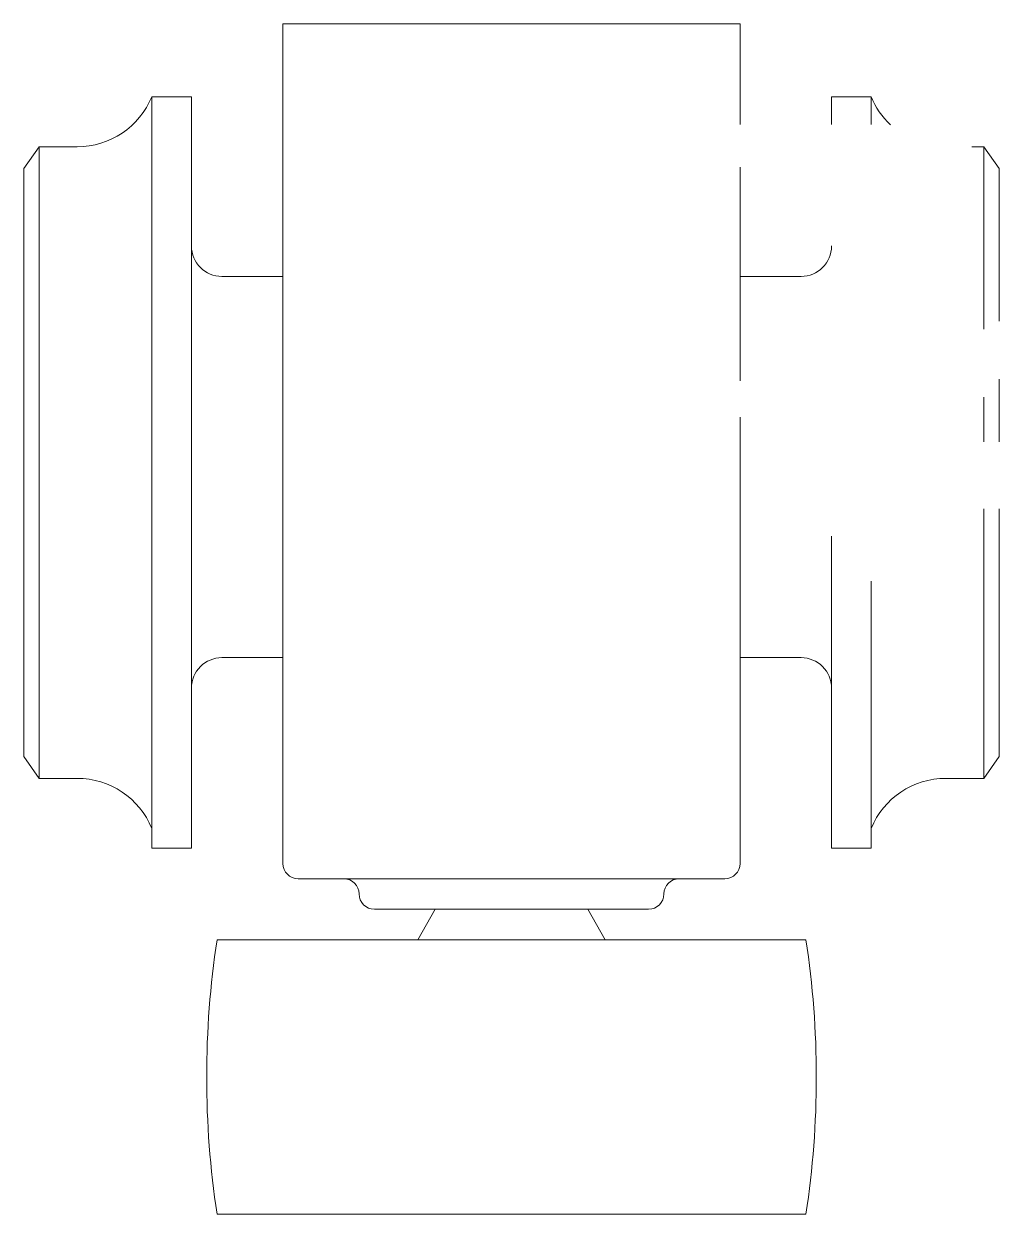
# Model space of a CAD drawing. Header units: metres. Extents: x -16 to 16, y -10.7 to 28.3.
import ezdxf

# ---------------------------------------------------------------- set-up
doc = ezdxf.new("R2010")
doc.units = ezdxf.units.M
doc.layers.add('A-DETL-GENF', color=92, linetype='Continuous', lineweight=18)

# ---------------------------------------------------------------- blocks, each defined once
blk = doc.blocks.new('31 Solarlux b_02 - 31Solarlux b_02-V14-00_0 Basismaterialen')
at = {"layer": 'A-DETL-GENF'}
for p, q in [((7.5, 28.334), (-7.5, 28.334)), ((-7.5, 28.334), (-7.5, 20.05)), ((7.5, 25.032), (7.5, 28.334)), ((-10.5, 25.944), (-11.801, 25.944)), ((-11.801, 1.947), (-11.801, 25.944)), ((-10.5, 1.3), (-10.5, 25.944)), ((11.801, 25.944), (10.5, 25.944)), ((10.5, 25.944), (10.5, 25.032)), ((11.801, 25.944), (11.801, 25.032)), ((-15.5, 24.3), (-16, 23.586)), ((-14.25, 24.3), (-15.5, 24.3)), ((-15.5, 3.591), (-15.5, 24.3)), ((15.5, 24.3), (15.099, 24.3)), ((16, 23.586), (15.5, 24.3)), ((15.5, 24.3), (15.5, 18.322)), ((-16, 23.586), (-16, 4.305)), ((7.5, 20.05), (7.5, 23.632)), ((16, 18.579), (16, 23.586)), ((-7.5, 20.05), (-9.5, 20.05)), ((-7.5, 7.55), (-7.5, 20.05)), ((9.5, 20.05), (7.5, 20.05)), ((7.5, 20.05), (7.5, 16.632)), ((16, 14.632), (16, 16.684)), ((15.5, 16.088), (15.5, 14.632)), ((7.5, 15.432), (7.5, 7.55)), ((15.5, 12.432), (15.5, 3.591)), ((16, 4.305), (16, 12.432)), ((10.5, 11.532), (10.5, 1.3)), ((11.801, 10.059), (11.801, 1.947)), ((-9.5, 7.55), (-7.5, 7.55)), ((-7.5, 7.55), (-7.5, 0.8)), ((7.5, 0.8), (7.5, 7.55)), ((7.5, 7.55), (9.5, 7.55)), ((-16, 4.305), (-15.5, 3.591)), ((15.5, 3.591), (16, 4.305)), ((-15.5, 3.591), (-14.25, 3.591)), ((14.25, 3.591), (15.5, 3.591)), ((-11.801, 1.947), (-11.801, 1.3)), ((11.801, 1.3), (11.801, 1.947)), ((-11.801, 1.3), (-10.5, 1.3)), ((10.5, 1.3), (11.801, 1.3)), ((-7, 0.3), (-5.371, 0.3)), ((5.5, 0.3), (-5.5, 0.3)), ((5.371, 0.3), (7, 0.3)), ((-4.5, -0.7), (-2.5, -0.7)), ((-2.5, -0.7), (-3.077, -1.7)), ((2.5, -0.7), (-2.5, -0.7)), ((2.5, -0.7), (4.5, -0.7)), ((3.077, -1.7), (2.5, -0.7)), ((-3.077, -1.7), (-9.661, -1.7)), ((-3.077, -1.7), (3.077, -1.7)), ((9.661, -1.7), (3.077, -1.7)), ((-9.661, -10.7), (9.661, -10.7))]:
    blk.add_line(p, q, dxfattribs=at)
for centre, radius, start, end in [((-14.25, 26.947), 2.647, 270, 337.7357), ((14.25, 26.947), 2.647, 202.2643, 226.5892), ((-9.5, 21.05), 1, 180, 270), ((9.5, 21.05), 1, 270, 0), ((-9.5, 6.55), 1, 90, 180), ((9.5, 6.55), 1, 0, 90), ((-14.25, 0.944), 2.647, 22.2643, 90), ((14.25, 0.944), 2.647, 90, 157.7357), ((-7, 0.8), 0.5, 180, 270), ((7, 0.8), 0.5, 270, 360), ((-5.5, -0.2), 0.5, 0, 90), ((5.5, -0.2), 0.5, 90, 180), ((-4.5, -0.2), 0.5, 180, 270), ((4.5, -0.2), 0.5, 270, 360), ((20, -6.2), 30, 171.3731, 188.6269), ((-20, -6.2), 30, 351.3731, 8.6269)]:
    blk.add_arc(centre, radius, start, end, dxfattribs=at)

msp = doc.modelspace()

# ---------------------------------------------------------------- block references
msp.add_blockref('31 Solarlux b_02 - 31Solarlux b_02-V14-00_0 Basismaterialen', (0, 0))

doc.saveas('drawing.dxf')
